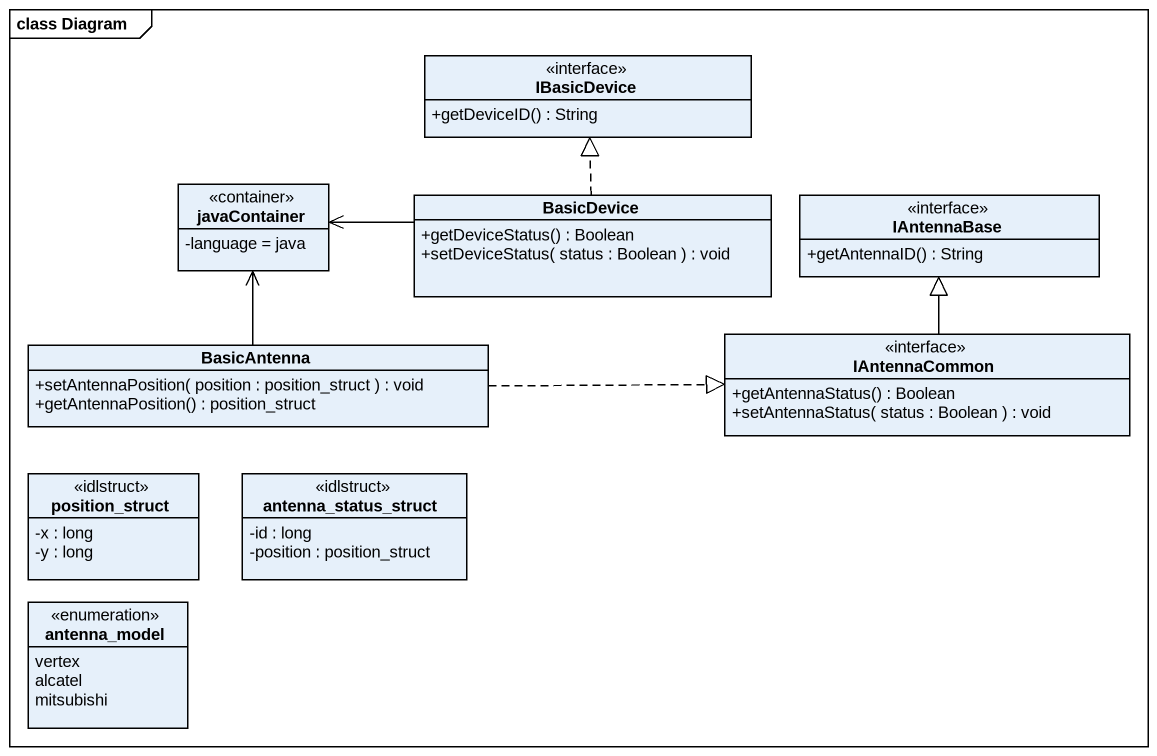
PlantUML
@startuml
mainframe class Diagram
hide circle
hide empty members
skinparam classAttributeIconSize 0
interface IBasicDevice {
  +getDeviceID() : String
}
class javaContainer <<container>> {
  -language = java
}
class BasicDevice {
  +getDeviceStatus() : Boolean
  +setDeviceStatus( status : Boolean ) : void
}
interface IAntennaBase {
  +getAntennaID() : String
}
class BasicAntenna {
  +setAntennaPosition( position : position_struct ) : void
  +getAntennaPosition() : position_struct
}
interface IAntennaCommon {
  +getAntennaStatus() : Boolean
  +setAntennaStatus( status : Boolean ) : void
}
class position_struct <<idlstruct>> {
  -x : long
  -y : long
}
class antenna_status_struct <<idlstruct>> {
  -id : long
  -position : position_struct
}
enum antenna_model {
  vertex
  alcatel
  mitsubishi
}
BasicDevice .up.|> IBasicDevice
BasicDevice -left-> javaContainer
BasicAntenna -up-> javaContainer
BasicAntenna .right.|> IAntennaCommon
IAntennaCommon -up-|> IAntennaBase
@enduml
